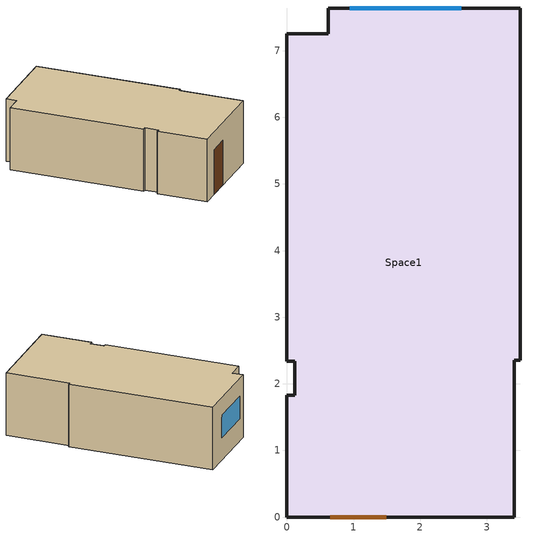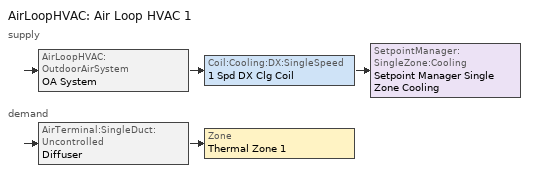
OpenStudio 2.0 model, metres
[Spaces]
Space1
 floor ground (ASHRAE 189.1-2009 ExtWall Mass ClimateZone 1): 3.5,7.64 3.5,2.35 3.41,2.35 3.41,0 0,0 0,1.83 0.12,1.83 0.12,2.34 0,2.34 0,7.25 0.62,7.25 0.62,7.64 z0
 wall outside (ASHRAE 189.1-2009 ExtWall Mass ClimateZone 1): 3.5,2.35 3.5,7.64 0.62,7.64 0.62,7.25 0,7.25 0,2.34 0.12,2.34 0.12,1.83 0,1.83 0,0 3.41,0 3.41,2.35 z0:2.35; 3.41,0 3.41,2.35 3.5,2.35 3.5,7.64 0.62,7.64 0.62,7.25 0,7.25 0,2.34 0.12,2.34 0.12,1.83 0,1.83 0,0 z2.35
 wall outside: 3.41,2.35 3.5,2.35 z0:2.35
 window (Interior Window): 2.62,7.64 0.94,7.64 z0.83:1.67
 door (Interior Door): 0.65,0 1.49,0 z0:1.68
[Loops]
AirLoopHVAC 'Air Loop HVAC 1'
 supply: AirLoopHVAC:OutdoorAirSystem 'OA System' > Coil:Cooling:DX:SingleSpeed '1 Spd DX Clg Coil' > SetpointManager:SingleZone:Cooling 'Setpoint Manager Single Zone Cooling'
 demand: AirTerminal:SingleDuct:Uncontrolled 'Diffuser' > Zone 'Thermal Zone 1'
[Building]
Building 1: Space Type=189.1-2009 - Office - OpenOffice - CZ4-8; Default Construction Set=189.1-2009 - CZ5 - Office
[Site]
TAIPEI: Latitude {deg}=25.07; Longitude {deg}=121.55; Time Zone {hr}=8; Elevation {m}=6
[ClimateZones]
Climate Zone Institution Name 1=ASHRAE; Climate Zone Document Name 1=ANSI/ASHRAE Standard 169; Climate Zone Document Year 1=2006; Climate Zone Institution Name 2=CEC; Climate Zone Document Name 2=California Climate Zone Descriptions; Climate Zone Document Year 2=1995
[SizingPeriod:DesignDay] Barometric Pressure {Pa}=101253; Sky Clearness=0; Rain Indicator=0; Snow Indicator=0; Day of Month=21; Daylight Saving Time Indicator=0; Dry-Bulb Temperature Range Modifier Type=DefaultMultipliers
Name | Maximum Dry-Bulb Temperature {C} | Daily Dry-Bulb Temperature Range {deltaC} | Humidity Indicating Conditions at Maximum Dry-Bulb | Wind Speed {m/s} | Wind Direction {deg} | Month | Day Type | Humidity Indicating Type | Solar Model Indicator | ASHRAE Taub | ASHRAE Taud
TAIPEI Ann Htg 99.6% Condns DB | 9 | 0 | 9 | 1.8 | 90 | 1 | WinterDesignDay | Wetbulb | ASHRAEClearSky
TAIPEI Ann Hum_n 99.6% Condns DP=>MCDB | 11.4 | 0 | 3.8 | 1.8 | 90 | 1 | WinterDesignDay | Dewpoint | ASHRAEClearSky
TAIPEI Ann Htg Wind 99.6% Condns WS=>MCDB | 17.3 | 0 | 17.3 | 9 | 90 | 1 | WinterDesignDay | Wetbulb | ASHRAEClearSky
TAIPEI Ann Clg .4% Condns DP=>MDB | 30.5 | 7.2 | 27 | 5 | 270 | 7 | SummerDesignDay | Dewpoint | ASHRAETau | 0.538 | 1.93
TAIPEI Ann Clg .4% Condns DB=>MWB | 34.9 | 7.2 | 26.8 | 5 | 270 | 7 | SummerDesignDay | Wetbulb | ASHRAETau | 0.538 | 1.93
TAIPEI Ann Clg .4% Condns WB=>MDB | 32.7 | 7.2 | 28 | 5 | 270 | 7 | SummerDesignDay | Wetbulb | ASHRAETau | 0.538 | 1.93
TAIPEI Ann Clg .4% Condns Enth=>MDB | 32.9 | 7.2 | 89800 | 5 | 270 | 7 | SummerDesignDay | Enthalpy | ASHRAETau | 0.538 | 1.93
[DefaultConstructionSet]
189.1-2009 - CZ5 - Office: Default Exterior Surface Constructions=Default Surface Constructions 13; Default Interior Surface Constructions=Default Surface Constructions 14; Default Ground Contact Surface Constructions=Default Surface Constructions 15; Default Exterior SubSurface Constructions=Default Sub Surface Constructions 9; Default Interior SubSurface Constructions=Default Sub Surface Constructions 10; Interior Partition Construction=Interior Partition
[DefaultSurfaceConstructions]
Name | Floor Construction | Wall Construction | Roof Ceiling Construction
Default Surface Constructions 13 | ExtSlabCarpet 4in ClimateZone 1-8 | ASHRAE 189.1-2009 ExtWall Mass ClimateZone 5 | ASHRAE 189.1-2009 ExtRoof IEAD ClimateZone 2-5
Default Surface Constructions 14 | Interior Floor | Interior Wall | Interior Ceiling
Default Surface Constructions 15 | ExtSlabCarpet 4in ClimateZone 1-8 | ExtSlabCarpet 4in ClimateZone 1-8 | ExtSlabCarpet 4in ClimateZone 1-8
[Construction]
ExtSlabCarpet 4in ClimateZone 1-8: MAT-CC05 4 HW CONCRETE, CP02 CARPET PAD
ASHRAE 189.1-2009 ExtWall Mass ClimateZone 1: 1IN Stucco, 8IN Concrete HW, Wall Insulation [31], 1/2IN Gypsum
Interior Floor: F16 Acoustic tile, F05 Ceiling air space resistance, M11 100mm lightweight concrete
Interior Wall: G01a 19mm gypsum board, F04 Wall air space resistance, G01a 19mm gypsum board
Interior Ceiling: M11 100mm lightweight concrete, F05 Ceiling air space resistance, F16 Acoustic tile
Exterior Door: F08 Metal surface, I01 25mm insulation board
Interior Window: Clear 3mm
Interior Door; Interior Partition: G05 25mm wood
ASHRAE 189.1-2009 ExtRoof IEAD ClimateZone 2-5: Roof Membrane, Roof Insulation [21], Metal Decking
ASHRAE 189.1-2009 ExtWindow ClimateZone 4-5: Theoretical Glass [207]
ASHRAE 189.1-2009 ExtWall Mass ClimateZone 5: 1IN Stucco, 8IN Concrete HW, Wall Insulation [40], 1/2IN Gypsum
[Material] Thermal Absorptance=0.9
Name | Roughness | Thickness {m} | Conductivity {W/m-K} | Density {kg/m3} | Specific Heat {J/kg-K} | Solar Absorptance | Visible Absorptance
MAT-CC05 4 HW CONCRETE | Rough | 0.1016 | 1.311 | 2240 | 836.8 | 0.85 | 0.85
1IN Stucco | Smooth | 0.0253 | 0.6918 | 1858 | 837 | 0.92 | 0.92
8IN Concrete HW | MediumRough | 0.2033 | 1.7296 | 2243 | 837 | 0.65 | 0.65
Wall Insulation [31] | MediumRough | 0.0337 | 0.0432 | 91 | 837 | 0.5 | 0.5
1/2IN Gypsum | Smooth | 0.0127 | 0.16 | 784.9 | 830 | 0.4 | 0.4
Roof Membrane | VeryRough | 0.0095 | 0.16 | 1121.29 | 1460 | 0.7 | 0.7
Metal Decking | MediumSmooth | 0.0015 | 45.006 | 7680 | 418.4 | 0.6 | 0.6
F16 Acoustic tile | MediumSmooth | 0.0191 | 0.06 | 368 | 590 | 0.3 | 0.3
M11 100mm lightweight concrete | MediumRough | 0.1016 | 0.53 | 1280 | 840 | 0.5 | 0.5
G01a 19mm gypsum board | MediumSmooth | 0.019 | 0.16 | 800 | 1090 | 0.4 | 0.4
F08 Metal surface | Smooth | 0.0008 | 45.28 | 7824 | 500 | 0.7 | 0.7
I01 25mm insulation board | MediumRough | 0.0254 | 0.03 | 43 | 1210 | 0.6 | 0.6
G05 25mm wood | MediumSmooth | 0.0254 | 0.15 | 608 | 1630 | 0.5 | 0.5
Roof Insulation [21] | MediumRough | 0.2105 | 0.049 | 265 | 836.8 | 0.7 | 0.7
Wall Insulation [40] | MediumRough | 0.0794 | 0.0432 | 91 | 837 | 0.5 | 0.5
[Material:NoMass]
CP02 CARPET PAD: Roughness=Smooth; Thermal Resistance {m2-K/W}=0.1; Thermal Absorptance=0.9; Solar Absorptance=0.8; Visible Absorptance=0.8
[Material:AirGap]
Name | Thermal Resistance {m2-K/W}
F05 Ceiling air space resistance | 0.18
F04 Wall air space resistance | 0.15
[DefaultSubSurfaceConstructions]
Name | Fixed Window Construction | Operable Window Construction | Door Construction | Tubular Daylight Dome Construction | Tubular Daylight Diffuser Construction
Default Sub Surface Constructions 9 | ASHRAE 189.1-2009 ExtWindow ClimateZone 4-5 | ASHRAE 189.1-2009 ExtWindow ClimateZone 4-5 | Exterior Door | Interior Window | Interior Window
Default Sub Surface Constructions 10 | Interior Window | Interior Window | Interior Door
[WindowMaterial:Glazing] Optical Data Type=SpectralAverage; Thickness {m}=0.003; Back Side Solar Reflectance at Normal Incidence=0; Back Side Visible Reflectance at Normal Incidence=0; Infrared Transmittance at Normal Incidence=0; Dirt Correction Factor for Solar and Visible Transmittance=1; Solar Diffusing=No
Name | Solar Transmittance at Normal Incidence | Front Side Solar Reflectance at Normal Incidence | Visible Transmittance at Normal Incidence | Front Side Visible Reflectance at Normal Incidence | Front Side Infrared Hemispherical Emissivity | Back Side Infrared Hemispherical Emissivity | Conductivity {W/m-K}
Clear 3mm | 0.837 | 0.075 | 0.898 | 0.081 | 0.84 | 0.84 | 0.9
Theoretical Glass [207] | 0.3311 | 0.6189 | 0.44 | 0.51 | 0.9 | 0.9 | 0.0133
[WindowMaterial:Blind]
Window Material Blind 1: Slat Width {m}=0.025; Slat Separation {m}=0.01875; Front Side Slat Beam Solar Reflectance=0.5; Back Side Slat Beam Solar Reflectance=0.5; Front Side Slat Diffuse Solar Reflectance=0.5; Back Side Slat Diffuse Solar Reflectance=0.5; Slat Beam Visible Transmittance=0
[SpaceType]
189.1-2009 - Office - OpenOffice - CZ4-8: Default Schedule Set=189.1-2009 - Office - OpenOffice - CZ4-8 Schedule Set; Design Specification Outdoor Air Object=189.1-2009 - Office - OpenOffice - CZ4-8 Ventilation; Standards Building Type=Office; Standards Space Type=OpenOffice
[DefaultScheduleSet]
189.1-2009 - Office - OpenOffice - CZ4-8 Schedule Set: Number of People Schedule=Office Work Occ; People Activity Level Schedule=Office Activity; Lighting Schedule=Office Bldg Light; Electric Equipment Schedule=Office Bldg Equip; Infiltration Schedule=Office Infil Quarter On
[Lights:Definition]
189.1-2009 - Office - OpenOffice - CZ4-8 Lights Definition: Design Level Calculation Method=Watts/Area; Watts per Space Floor Area {W/m2}=10.6563
[Lights]
189.1-2009 - Office - OpenOffice - CZ4-8 Lights: Lights Definition=189.1-2009 - Office - OpenOffice - CZ4-8 Lights Definition; Space or SpaceType=189.1-2009 - Office - OpenOffice - CZ4-8
[DesignSpecification:OutdoorAir]
189.1-2009 - Office - OpenOffice - CZ4-8 Ventilation: Outdoor Air Method=Sum; Outdoor Air Flow per Person {m3/s-person}=0.00943895
[People:Definition]
189.1-2009 - Office - OpenOffice - CZ4-8 People Definition: Number of People Calculation Method=People/Area; People per Space Floor Area {person/m2}=0.0565105; Fraction Radiant=0.3
[People]
189.1-2009 - Office - OpenOffice - CZ4-8 People: People Definition=189.1-2009 - Office - OpenOffice - CZ4-8 People Definition; Space or SpaceType=189.1-2009 - Office - OpenOffice - CZ4-8
[SpaceInfiltration:DesignFlowRate]
189.1-2009 - Office - OpenOffice - CZ4-8 Infiltration: Space or SpaceType=189.1-2009 - Office - OpenOffice - CZ4-8; Design Flow Rate Calculation Method=Flow/ExteriorArea; Flow per Exterior Surface Area {m3/s-m2}=0.000226568
[ElectricEquipment:Definition]
189.1-2009 - Office - OpenOffice - CZ4-8 Electric Equipment Definition: Design Level Calculation Method=Watts/Area; Watts per Space Floor Area {W/m2}=7.64238
[ElectricEquipment]
189.1-2009 - Office - OpenOffice - CZ4-8 Electric Equipment: Electric Equipment Definition=189.1-2009 - Office - OpenOffice - CZ4-8 Electric Equipment Definition; Space or SpaceType=189.1-2009 - Office - OpenOffice - CZ4-8
[ShadingControl]
Shading Control 1: Shading Type=InteriorBlind; Shading Device Material=Window Material Blind 1
[BuildingStory] Nominal Z Coordinate {m}=0; Nominal Floor to Floor Height {m}=2.35
Building Story 1; Building Story 2; Building Story 3
[Space]
Space1: Building Story=Building Story 3; Thermal Zone=Thermal Zone 1
[ThermalZone]
Thermal Zone 1: Use Ideal Air Loads=No
[Sizing:Zone]
Thermal Zone 1: Zone Cooling Design Supply Air Temperature Input Method=SupplyAirTemperature; Zone Cooling Design Supply Air Temperature {C}=14; Zone Cooling Design Supply Air Temperature Difference {deltaC}=11.11; Zone Heating Design Supply Air Temperature Input Method=SupplyAirTemperature; Zone Heating Design Supply Air Temperature {C}=40; Zone Heating Design Supply Air Temperature Difference {deltaC}=11.11; Zone Cooling Design Supply Air Humidity Ratio {kg-H2O/kg-air}=0.0085; Zone Heating Design Supply Air Humidity Ratio {kg-H2O/kg-air}=0.008; Cooling Design Air Flow Method=DesignDay; Heating Design Air Flow Method=DesignDay; Account for Dedicated Outdoor Air System=No; Dedicated Outdoor Air System Control Strategy=NeutralSupplyAir; Dedicated Outdoor Air Low Setpoint Temperature for Design {C}=autosize; Dedicated Outdoor Air High Setpoint Temperature for Design {C}=autosize
[Zone equipment]
Thermal Zone 1: Diffuser
[AirLoopHVAC]
Air Loop HVAC 1: Availability Schedule=Always On Discrete; Design Supply Air Flow Rate {m3/s}=AutoSize
[Sizing:System]
Air Loop HVAC 1: Type of Load to Size On=Sensible; Design Outdoor Air Flow Rate {m3/s}=Autosize; Minimum System Air Flow Ratio=0.3; Preheat Design Temperature {C}=7; Preheat Design Humidity Ratio {kg-H2O/kg-Air}=0.008; Precool Design Temperature {C}=12.8; Precool Design Humidity Ratio {kg-H2O/kg-Air}=0.008; Central Cooling Design Supply Air Temperature {C}=12.8; Central Heating Design Supply Air Temperature {C}=16.7; Sizing Option=NonCoincident; 100% Outdoor Air in Cooling=Yes; 100% Outdoor Air in Heating=Yes; Central Cooling Design Supply Air Humidity Ratio {kg-H2O/kg-Air}=0.0085; Central Heating Design Supply Air Humidity Ratio {kg-H2O/kg-Air}=0.008; Cooling Design Air Flow Method=DesignDay; Cooling Design Air Flow Rate {m3/s}=0; Heating Design Air Flow Method=DesignDay; Heating Design Air Flow Rate {m3/s}=0; System Outdoor Air Method=ZoneSum; Zone Maximum Outdoor Air Fraction=1; Cooling Supply Air Flow Rate Per Floor Area {m3/s-m2}=0.00996765; Cooling Fraction of Autosized Cooling Supply Air Flow Rate=1; Cooling Supply Air Flow Rate Per Unit Cooling Capacity {m3/s-W}=3.94755e-05; Heating Supply Air Flow Rate Per Floor Area {m3/s-m2}=0.00996765; Heating Fraction of Autosized Heating Supply Air Flow Rate=1; Heating Fraction of Autosized Cooling Supply Air Flow Rate=1; Heating Supply Air Flow Rate Per Unit Heating Capacity {m3/s-W}=3.15882e-05; Cooling Design Capacity Method=CoolingDesignCapacity; Cooling Design Capacity {W}=autosize; Cooling Design Capacity Per Floor Area {W/m2}=234.7; Fraction of Autosized Cooling Design Capacity=1; Heating Design Capacity Method=HeatingDesignCapacity; Heating Design Capacity {W}=autosize; Heating Design Capacity Per Floor Area {W/m2}=157; Fraction of Autosized Heating Design Capacity=1; Central Cooling Capacity Control Method=OnOff
[Coil:Cooling:DX:SingleSpeed]
1 Spd DX Clg Coil: Availability Schedule=Always On Discrete 1; Rated Total Cooling Capacity {W}=Autosize; Rated Sensible Heat Ratio=Autosize; Rated COP {W/W}=3; Rated Air Flow Rate {m3/s}=Autosize; Rated Evaporator Fan Power Per Volume Flow Rate {W/(m3/s)}=773.3; Total Cooling Capacity Function of Temperature Curve=OS:Curve:Biquadratic 1; Total Cooling Capacity Function of Flow Fraction Curve=OS:Curve:Quadratic 1; Energy Input Ratio Function of Temperature Curve=OS:Curve:Biquadratic 2; Energy Input Ratio Function of Flow Fraction Curve=OS:Curve:Quadratic 2; Part Load Fraction Correlation Curve=OS:Curve:Quadratic 3; Condenser Type=AirCooled; Evaporative Condenser Effectiveness=0; Evaporative Condenser Air Flow Rate {m3/s}=Autosize; Evaporative Condenser Pump Rated Power Consumption {W}=Autosize; Crankcase Heater Capacity {W}=0; Maximum Outdoor Dry-Bulb Temperature for Crankcase Heater Operation {C}=0; Basin Heater Capacity {W/K}=0; Basin Heater Setpoint Temperature {C}=10
[AirLoopHVAC:OutdoorAirSystem]
OA System: Controller=Outdoor Air Controller
[Controller:OutdoorAir]
Outdoor Air Controller: Minimum Outdoor Air Flow Rate {m3/s}=Autosize; Maximum Outdoor Air Flow Rate {m3/s}=Autosize; Economizer Control Type=NoEconomizer; Economizer Control Action Type=ModulateFlow; Economizer Maximum Limit Dry-Bulb Temperature {C}=28; Economizer Maximum Limit Enthalpy {J/kg}=64000; Economizer Minimum Limit Dry-Bulb Temperature {C}=-100; Lockout Type=NoLockout; Minimum Limit Type=FixedMinimum; Controller Mechanical Ventilation=Controller Mechanical Ventilation 1; High Humidity Control=No; Heat Recovery Bypass Control Type=BypassWhenOAFlowGreaterThanMinimum
[Controller:MechanicalVentilation]
Controller Mechanical Ventilation 1: Availability Schedule=Always On Discrete 1; System Outdoor Air Method=ZoneSum
[Fan:ConstantVolume]
Const Spd Fan: Availability Schedule=Always On Discrete 1; Maximum Flow Rate {m3/s}=AutoSize
[AirTerminal:SingleDuct:Uncontrolled]
Diffuser: Availability Schedule=Always On Discrete 1; Maximum Air Flow Rate {m3/s}=AutoSize
[SetpointManager:SingleZone:Cooling]
Setpoint Manager Single Zone Cooling: Control Variable=Temperature; Minimum Supply Air Temperature {C}=22; Maximum Supply Air Temperature {C}=28; Control Zone=Thermal Zone 1
[Schedule:Ruleset]
Name | Default Day Schedule | Summer Design Day Schedule | Winter Design Day Schedule
Office Bldg Light | Office Bldg Light Default Schedule | Office Bldg Light Summer Design Day | Office Bldg Light Winter Design Day
Office Activity | Office Activity Default Schedule | Office Activity Summer Design Day | Office Activity Winter Design Day
Office Infil Quarter On | Office Infil Quarter On Default Schedule | Office Infil Quarter On Summer Design Day | Office Infil Quarter On Winter Design Day
Office Bldg Equip | Office Bldg Equip Default Schedule | Office Bldg Equip Summer Design Day | Office Bldg Equip Winter Design Day
Office Work Occ | Office Bldg Occ Default Schedule | Office Bldg Occ Summer Design Day | Office Bldg Occ Winter Design Day
[Schedule:Day]
Office Bldg Light Default Schedule: 5, 0, 0.05, 7, 0, 0.1, 8, 0, 0.3, 17, 0, 0.9, 18, 0, 0.7, 20, 0, 0.5, 22, 0, 0.3, 23, 0, 0.1, 24, 0, 0.05
Office Bldg Light Summer Design Day; Office Infil Quarter On Rule 1 Day Schedule; Office Bldg Equip Summer Design Day: 24, 0, 1
Office Bldg Light Winter Design Day; Office Bldg Equip Winter Design Day; Office Bldg Occ Winter Design Day; Office Bldg Occ Rule 1 Day Schedule: 24, 0, 0
Office Bldg Light Rule 1 Day Schedule: 24, 0, 0.05
Office Bldg Light Rule 2 Day Schedule: 6, 0, 0.05, 8, 0, 0.1, 14, 0, 0.5, 17, 0, 0.15, 24, 0, 0.05
Office Activity Default Schedule; Office Activity Summer Design Day; Office Activity Winter Design Day: 24, 0, 132
Office Infil Quarter On Default Schedule; Office Infil Quarter On Summer Design Day: 6, 0, 1, 22, 0, 0.25, 24, 0, 1
Office Infil Quarter On Winter Design Day; Office Infil Quarter On Rule 2 Day Schedule: 6, 0, 1, 18, 0, 0.25, 24, 0, 1
Office Bldg Equip Default Schedule: 8, 0, 0.4, 12, 0, 0.9, 13, 0, 0.8, 17, 0, 0.9, 18, 0, 0.8, 20, 0, 0.6, 22, 0, 0.5, 24, 0, 0.4
Office Bldg Equip Rule 1 Day Schedule: 24, 0, 0.3
Office Bldg Equip Rule 2 Day Schedule: 6, 0, 0.3, 8, 0, 0.4, 14, 0, 0.5, 17, 0, 0.35, 24, 0, 0.3
Office Bldg Occ Default Schedule: 6, 0, 0, 7, 0, 0.1, 8, 0, 0.2, 12, 0, 0.85, 13, 0, 0.5, 17, 0, 0.85, 18, 0, 0.7, 20, 0, 0.4, 22, 0, 0.1, 24, 0, 0.05
Office Bldg Occ Summer Design Day: 6, 0, 0, 22, 0, 1, 24, 0, 0.05
Office Bldg Occ Rule 2 Day Schedule: 6, 0, 0, 8, 0, 0.1, 14, 0, 0.4, 17, 0, 0.1, 24, 0, 0
[Schedule:Rule] Apply Monday=No; Apply Tuesday=No; Apply Wednesday=No; Apply Thursday=No; Apply Friday=No; Date Specification Type=DateRange; Start Month=1; Start Day=1; End Month=12; End Day=31
Name | Schedule Ruleset | Rule Order | Day Schedule | Apply Sunday | Apply Saturday
Office Bldg Light Rule 1 | Office Bldg Light | 0 | Office Bldg Light Rule 1 Day Schedule | Yes | No
Office Bldg Light Rule 2 | Office Bldg Light | 1 | Office Bldg Light Rule 2 Day Schedule | No | Yes
Office Infil Quarter On Rule 1 | Office Infil Quarter On | 0 | Office Infil Quarter On Rule 1 Day Schedule | Yes | No
Office Infil Quarter On Rule 2 | Office Infil Quarter On | 1 | Office Infil Quarter On Rule 2 Day Schedule | No | Yes
Office Bldg Equip Rule 1 | Office Bldg Equip | 0 | Office Bldg Equip Rule 1 Day Schedule | Yes | No
Office Bldg Equip Rule 2 | Office Bldg Equip | 1 | Office Bldg Equip Rule 2 Day Schedule | No | Yes
Office Work Occ Rule 1 | Office Work Occ | 0 | Office Bldg Occ Rule 1 Day Schedule | Yes | No
Office Work Occ Rule 2 | Office Work Occ | 1 | Office Bldg Occ Rule 2 Day Schedule | No | Yes
[Schedule:Constant] Value=1
Always On Discrete; Always On Discrete 1
[Curve:Biquadratic] Minimum Value of x {BasedOnField A2}=17; Maximum Value of x {BasedOnField A2}=22; Minimum Value of y {BasedOnField A3}=13; Maximum Value of y {BasedOnField A3}=46
Name | Coefficient1 Constant | Coefficient2 x | Coefficient3 x**2 | Coefficient4 y | Coefficient5 y**2 | Coefficient6 x*y
OS:Curve:Biquadratic 1 | 0.42415 | 0.04426 | -0.00042 | 0.00333 | -8e-05 | -0.00021
OS:Curve:Biquadratic 2 | 1.23649 | -0.02431 | 0.00057 | -0.01434 | 0.00063 | -0.00038
[Curve:Quadratic]
Name | Coefficient1 Constant | Coefficient2 x | Coefficient3 x**2 | Minimum Value of x {BasedOnField A2} | Maximum Value of x {BasedOnField A2}
OS:Curve:Quadratic 1 | 0.77136 | 0.34053 | -0.11088 | 0.75918 | 1.13877
OS:Curve:Quadratic 2 | 1.2055 | -0.32953 | 0.12308 | 0.75918 | 1.13877
OS:Curve:Quadratic 3 | 0.771 | 0.229 | 0 | 0 | 1
